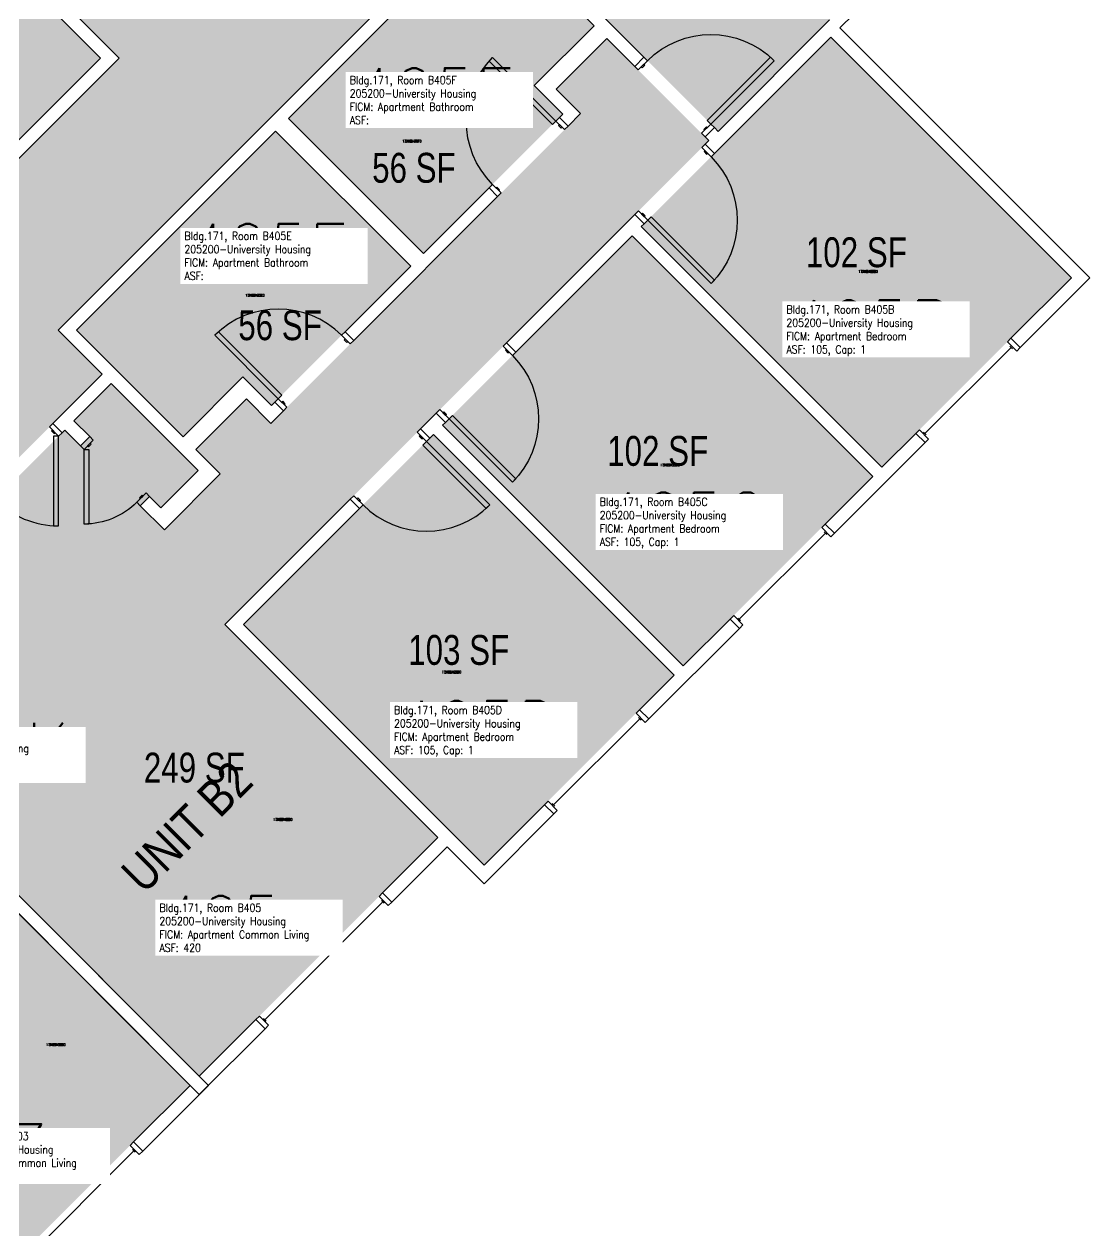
# Model space of a CAD drawing. Header units: inches. Extents: x -98 to 2219, y 102 to 2358.
# Drawn here: x 846 to 1274.2, y 1337.9 to 1822.7 of the extents above; entities that cross this region are included whole.
import ezdxf
from ezdxf.enums import TextEntityAlignment as Align

# ---------------------------------------------------------------- set-up
doc = ezdxf.new("R2010")
doc.units = ezdxf.units.IN
doc.header["$LTSCALE"] = 96
doc.header["$MEASUREMENT"] = 0
for name, color, linetype in [('A-Area-Iden', 1, 'Continuous'), ('A-Door', 2, 'Continuous'), ('A-Glaz', 1, 'Continuous'), ('A-IDEN-RNUM', 7, 'Continuous'), ('A-IDEN-SNUM', 4, 'Continuous'), ('A-IDEN-VNUM', 4, 'Continuous'), ('A-Wall', 5, 'Continuous'), ('AREA-TEXT', 3, 'Continuous'), ('Rooms-Category-Color', 7, 'Continuous'), ('Rooms-College-Color', 7, 'Continuous'), ('Rooms-Department-Color', 7, 'Continuous'), ('Rooms-Division-Color', 7, 'Continuous'), ('Rooms-Information', 7, 'Continuous')]:
    doc.layers.add(name, color=color, linetype=linetype)
doc.styles.add('AREA', font='arial.ttf', dxfattribs={"width": 0.75, "height": 12})
doc.styles.add('ROOMSNUMBER', font='txt.shx', dxfattribs={"height": 0.03})
doc.styles.add('ROOMVNUMBER', font='simplex.shx', dxfattribs={"width": 0.85})
doc.styles.get("Standard").update_dxf_attribs({"font": 'ARIALN.TTF'})

msp = doc.modelspace()

# ---------------------------------------------------------------- hatches: boundary and pattern name
h = msp.add_hatch()
h.set_pattern_fill('ANSI31', color=256, angle=-135, style=0)
h.set_pattern_definition([(270, (1622.14981, 1541.45565), (0.125, -3e-14), [])])
h.paths.add_polyline_path([(974.85, 1719.99), (933.32, 1678.45), (926.81, 1684.97), (968.34, 1726.5)], flags=9)
at = {"layer": 'Rooms-Category-Color', "true_color": 0xadadad}
msp.add_hatch(color=253, dxfattribs=at).paths.add_polyline_path([(1166.9, 2091.84), (942.37, 1867.31), (924.69, 1884.99), (866.48, 1826.78), (884.16, 1809.1), (754.02, 1678.97), (736.34, 1696.64), (678.13, 1638.43), (695.81, 1620.75), (294.33, 1219.27), (336.75, 1176.84), (613.08, 1453.17), (630.76, 1435.49), (688.97, 1493.7), (671.29, 1511.38), (801.42, 1641.51), (819.1, 1623.84), (877.31, 1682.05), (859.64, 1699.73), (1209.32, 2049.41)])
at = {"layer": 'Rooms-Category-Color', "true_color": 0x728ef3}
for points in [[(1119.87, 1952.54), (1208.79, 1863.62), (1124.82, 1779.65), (1035.91, 1868.57)], [(876.73, 1809.1), (784.72, 1901.11), (735.12, 1851.51), (745.46, 1841.17), (735.56, 1831.27), (817.23, 1749.6)], [(1032.19, 1864.86), (1074.97, 1822.08), (1050.93, 1798.04), (1062.42, 1786.55), (1006.46, 1730.59), (952.19, 1784.86)], [(833.94, 1482.58), (893.44, 1542.08), (819.1, 1616.41), (862.32, 1659.63), (868.65, 1653.31), (872.36, 1657.02), (866.04, 1663.35), (881.03, 1678.34), (915.94, 1643.42), (900.95, 1628.43), (896.41, 1632.98), (892.69, 1629.26), (902.36, 1619.59), (924.78, 1642.01), (914.97, 1651.82), (935.3, 1672.15), (945.11, 1662.34), (1069.58, 1786.81), (1059.77, 1796.62), (1080.1, 1816.95), (1121.11, 1775.94), (926.66, 1581.49), (1012.22, 1495.93), (916.4, 1400.11)], [(1170.08, 1817.48), (1266.78, 1720.79), (1190.67, 1644.68), (1093.98, 1741.38)], [(947.06, 1779.73), (1001.33, 1725.46), (945.37, 1669.5), (933.88, 1680.99), (909.84, 1656.95), (867.06, 1699.73)], [(1186.96, 1640.97), (1090.26, 1737.67), (1014.16, 1661.57), (1110.86, 1564.87)], [(1030.78, 1484.79), (1107.15, 1561.16), (1010.45, 1657.85), (934.08, 1581.49)], [(801.42, 1634.09), (893.44, 1542.08), (843.84, 1492.48), (833.5, 1502.82), (823.6, 1492.92), (741.93, 1574.59)], [(830.23, 1478.87), (770.73, 1419.37), (696.39, 1493.7), (653.17, 1450.48), (659.5, 1444.15), (655.79, 1440.44), (649.46, 1446.77), (634.47, 1431.78), (669.38, 1396.87), (684.37, 1411.86), (679.83, 1416.4), (683.54, 1420.11), (693.21, 1410.44), (670.8, 1388.03), (660.98, 1397.84), (640.66, 1377.51), (650.47, 1367.7), (525.99, 1243.22), (516.18, 1253.04), (495.85, 1232.71), (536.86, 1191.69), (731.32, 1386.15), (816.88, 1300.59), (912.69, 1396.4)]]:
    msp.add_hatch(color=171, dxfattribs=at).paths.add_polyline_path(points)
at = {"layer": 'Rooms-College-Color', "true_color": 0xadadad}
for points in [[(1166.9, 2091.84), (942.37, 1867.31), (924.69, 1884.99), (866.48, 1826.78), (884.16, 1809.1), (754.02, 1678.97), (736.34, 1696.64), (678.13, 1638.43), (695.81, 1620.75), (294.33, 1219.27), (336.75, 1176.84), (613.08, 1453.17), (630.76, 1435.49), (688.97, 1493.7), (671.29, 1511.38), (801.42, 1641.51), (819.1, 1623.84), (877.31, 1682.05), (859.64, 1699.73), (1209.32, 2049.41)], [(1119.87, 1952.54), (1208.79, 1863.62), (1124.82, 1779.65), (1035.91, 1868.57)], [(876.73, 1809.1), (784.72, 1901.11), (735.12, 1851.51), (745.46, 1841.17), (735.56, 1831.27), (817.23, 1749.6)], [(1032.19, 1864.86), (1074.97, 1822.08), (1050.93, 1798.04), (1062.42, 1786.55), (1006.46, 1730.59), (952.19, 1784.86)], [(833.94, 1482.58), (893.44, 1542.08), (819.1, 1616.41), (862.32, 1659.63), (868.65, 1653.31), (872.36, 1657.02), (866.04, 1663.35), (881.03, 1678.34), (915.94, 1643.42), (900.95, 1628.43), (896.41, 1632.98), (892.69, 1629.26), (902.36, 1619.59), (924.78, 1642.01), (914.97, 1651.82), (935.3, 1672.15), (945.11, 1662.34), (1069.58, 1786.81), (1059.77, 1796.62), (1080.1, 1816.95), (1121.11, 1775.94), (926.66, 1581.49), (1012.22, 1495.93), (916.4, 1400.11)], [(1170.08, 1817.48), (1266.78, 1720.79), (1190.67, 1644.68), (1093.98, 1741.38)], [(947.06, 1779.73), (1001.33, 1725.46), (945.37, 1669.5), (933.88, 1680.99), (909.84, 1656.95), (867.06, 1699.73)], [(1186.96, 1640.97), (1090.26, 1737.67), (1014.16, 1661.57), (1110.86, 1564.87)], [(1030.78, 1484.79), (1107.15, 1561.16), (1010.45, 1657.85), (934.08, 1581.49)], [(801.42, 1634.09), (893.44, 1542.08), (843.84, 1492.48), (833.5, 1502.82), (823.6, 1492.92), (741.93, 1574.59)], [(830.23, 1478.87), (770.73, 1419.37), (696.39, 1493.7), (653.17, 1450.48), (659.5, 1444.15), (655.79, 1440.44), (649.46, 1446.77), (634.47, 1431.78), (669.38, 1396.87), (684.37, 1411.86), (679.83, 1416.4), (683.54, 1420.11), (693.21, 1410.44), (670.8, 1388.03), (660.98, 1397.84), (640.66, 1377.51), (650.47, 1367.7), (525.99, 1243.22), (516.18, 1253.04), (495.85, 1232.71), (536.86, 1191.69), (731.32, 1386.15), (816.88, 1300.59), (912.69, 1396.4)]]:
    msp.add_hatch(color=253, dxfattribs=at).paths.add_polyline_path(points)
at = {"layer": 'Rooms-Department-Color', "true_color": 0xacacac}
msp.add_hatch(color=253, dxfattribs=at).paths.add_polyline_path([(1166.9, 2091.84), (942.37, 1867.31), (924.69, 1884.99), (866.48, 1826.78), (884.16, 1809.1), (754.02, 1678.97), (736.34, 1696.64), (678.13, 1638.43), (695.81, 1620.75), (294.33, 1219.27), (336.75, 1176.84), (613.08, 1453.17), (630.76, 1435.49), (688.97, 1493.7), (671.29, 1511.38), (801.42, 1641.51), (819.1, 1623.84), (877.31, 1682.05), (859.64, 1699.73), (1209.32, 2049.41)])
at = {"layer": 'Rooms-Department-Color', "true_color": 0x604aed}
for points in [[(1119.87, 1952.54), (1208.79, 1863.62), (1124.82, 1779.65), (1035.91, 1868.57)], [(876.73, 1809.1), (784.72, 1901.11), (735.12, 1851.51), (745.46, 1841.17), (735.56, 1831.27), (817.23, 1749.6)], [(1032.19, 1864.86), (1074.97, 1822.08), (1050.93, 1798.04), (1062.42, 1786.55), (1006.46, 1730.59), (952.19, 1784.86)], [(833.94, 1482.58), (893.44, 1542.08), (819.1, 1616.41), (862.32, 1659.63), (868.65, 1653.31), (872.36, 1657.02), (866.04, 1663.35), (881.03, 1678.34), (915.94, 1643.42), (900.95, 1628.43), (896.41, 1632.98), (892.69, 1629.26), (902.36, 1619.59), (924.78, 1642.01), (914.97, 1651.82), (935.3, 1672.15), (945.11, 1662.34), (1069.58, 1786.81), (1059.77, 1796.62), (1080.1, 1816.95), (1121.11, 1775.94), (926.66, 1581.49), (1012.22, 1495.93), (916.4, 1400.11)], [(1170.08, 1817.48), (1266.78, 1720.79), (1190.67, 1644.68), (1093.98, 1741.38)], [(947.06, 1779.73), (1001.33, 1725.46), (945.37, 1669.5), (933.88, 1680.99), (909.84, 1656.95), (867.06, 1699.73)], [(1186.96, 1640.97), (1090.26, 1737.67), (1014.16, 1661.57), (1110.86, 1564.87)], [(1030.78, 1484.79), (1107.15, 1561.16), (1010.45, 1657.85), (934.08, 1581.49)], [(801.42, 1634.09), (893.44, 1542.08), (843.84, 1492.48), (833.5, 1502.82), (823.6, 1492.92), (741.93, 1574.59)], [(830.23, 1478.87), (770.73, 1419.37), (696.39, 1493.7), (653.17, 1450.48), (659.5, 1444.15), (655.79, 1440.44), (649.46, 1446.77), (634.47, 1431.78), (669.38, 1396.87), (684.37, 1411.86), (679.83, 1416.4), (683.54, 1420.11), (693.21, 1410.44), (670.8, 1388.03), (660.98, 1397.84), (640.66, 1377.51), (650.47, 1367.7), (525.99, 1243.22), (516.18, 1253.04), (495.85, 1232.71), (536.86, 1191.69), (731.32, 1386.15), (816.88, 1300.59), (912.69, 1396.4)]]:
    msp.add_hatch(color=173, dxfattribs=at).paths.add_polyline_path(points)
at = {"layer": 'Rooms-Division-Color', "true_color": 0xadadad}
msp.add_hatch(color=253, dxfattribs=at).paths.add_polyline_path([(1166.9, 2091.84), (942.37, 1867.31), (924.69, 1884.99), (866.48, 1826.78), (884.16, 1809.1), (754.02, 1678.97), (736.34, 1696.64), (678.13, 1638.43), (695.81, 1620.75), (294.33, 1219.27), (336.75, 1176.84), (613.08, 1453.17), (630.76, 1435.49), (688.97, 1493.7), (671.29, 1511.38), (801.42, 1641.51), (819.1, 1623.84), (877.31, 1682.05), (859.64, 1699.73), (1209.32, 2049.41)])
at = {"layer": 'Rooms-Division-Color', "true_color": 0x604aed}
for points in [[(1119.87, 1952.54), (1208.79, 1863.62), (1124.82, 1779.65), (1035.91, 1868.57)], [(876.73, 1809.1), (784.72, 1901.11), (735.12, 1851.51), (745.46, 1841.17), (735.56, 1831.27), (817.23, 1749.6)], [(1032.19, 1864.86), (1074.97, 1822.08), (1050.93, 1798.04), (1062.42, 1786.55), (1006.46, 1730.59), (952.19, 1784.86)], [(833.94, 1482.58), (893.44, 1542.08), (819.1, 1616.41), (862.32, 1659.63), (868.65, 1653.31), (872.36, 1657.02), (866.04, 1663.35), (881.03, 1678.34), (915.94, 1643.42), (900.95, 1628.43), (896.41, 1632.98), (892.69, 1629.26), (902.36, 1619.59), (924.78, 1642.01), (914.97, 1651.82), (935.3, 1672.15), (945.11, 1662.34), (1069.58, 1786.81), (1059.77, 1796.62), (1080.1, 1816.95), (1121.11, 1775.94), (926.66, 1581.49), (1012.22, 1495.93), (916.4, 1400.11)], [(1170.08, 1817.48), (1266.78, 1720.79), (1190.67, 1644.68), (1093.98, 1741.38)], [(947.06, 1779.73), (1001.33, 1725.46), (945.37, 1669.5), (933.88, 1680.99), (909.84, 1656.95), (867.06, 1699.73)], [(1186.96, 1640.97), (1090.26, 1737.67), (1014.16, 1661.57), (1110.86, 1564.87)], [(1030.78, 1484.79), (1107.15, 1561.16), (1010.45, 1657.85), (934.08, 1581.49)], [(801.42, 1634.09), (893.44, 1542.08), (843.84, 1492.48), (833.5, 1502.82), (823.6, 1492.92), (741.93, 1574.59)], [(830.23, 1478.87), (770.73, 1419.37), (696.39, 1493.7), (653.17, 1450.48), (659.5, 1444.15), (655.79, 1440.44), (649.46, 1446.77), (634.47, 1431.78), (669.38, 1396.87), (684.37, 1411.86), (679.83, 1416.4), (683.54, 1420.11), (693.21, 1410.44), (670.8, 1388.03), (660.98, 1397.84), (640.66, 1377.51), (650.47, 1367.7), (525.99, 1243.22), (516.18, 1253.04), (495.85, 1232.71), (536.86, 1191.69), (731.32, 1386.15), (816.88, 1300.59), (912.69, 1396.4)]]:
    msp.add_hatch(color=173, dxfattribs=at).paths.add_polyline_path(points)

# ---------------------------------------------------------------- linework, layer by layer
at = {"layer": 'A-Door'}
for points in [[(1059.67, 1783.8), (1058.26, 1782.38), (1032.8, 1807.84), (1034.21, 1809.25)], [(1092.74, 1804.31), (1091.33, 1805.73), (1095.04, 1809.44), (1096.45, 1808.02)], [(1121.91, 1782.57), (1120.49, 1783.98), (1145.95, 1809.44), (1147.36, 1808.02)], [(1093.98, 1805.55), (1094.33, 1805.2), (1095.39, 1806.26), (1095.04, 1806.61)], [(1063.12, 1780.35), (1064.53, 1781.76), (1061.08, 1785.21), (1059.67, 1783.8)], [(1062.15, 1781.32), (1061.79, 1780.97), (1060.73, 1782.03), (1061.08, 1782.38)], [(1118.2, 1778.86), (1119.61, 1777.44), (1123.32, 1781.15), (1121.91, 1782.57)], [(1119.43, 1780.09), (1119.08, 1780.45), (1120.14, 1781.51), (1120.49, 1781.15)], [(1118.28, 1773.11), (1119.7, 1774.53), (1123.41, 1770.81), (1122, 1769.4)], [(1119.52, 1771.87), (1119.17, 1771.52), (1120.23, 1770.46), (1120.58, 1770.81)], [(1037.66, 1754.89), (1036.25, 1753.48), (1032.8, 1756.93), (1034.21, 1758.34)], [(1036.69, 1755.86), (1037.04, 1756.22), (1035.98, 1757.28), (1035.63, 1756.93)], [(1092.83, 1747.66), (1091.41, 1746.24), (1095.13, 1742.53), (1096.54, 1743.94)], [(1094.06, 1746.42), (1094.42, 1746.77), (1095.48, 1745.71), (1095.13, 1745.36)], [(1096.54, 1743.94), (1097.95, 1745.36), (1123.41, 1719.9), (1122, 1718.49)], [(948.12, 1672.25), (949.54, 1673.66), (924.08, 1699.12), (922.67, 1697.71)], [(977.03, 1694.26), (978.44, 1695.67), (974.99, 1699.12), (973.58, 1697.71)], [(976.05, 1695.23), (975.7, 1694.88), (974.64, 1695.94), (974.99, 1696.29)], [(1038.47, 1693.3), (1039.88, 1694.71), (1043.59, 1691), (1042.18, 1689.59)], [(1039.71, 1692.06), (1039.35, 1691.71), (1040.41, 1690.65), (1040.77, 1691)], [(951.57, 1668.8), (950.16, 1667.39), (946.71, 1670.84), (948.12, 1672.25)], [(950.6, 1669.77), (950.95, 1670.13), (949.89, 1671.19), (949.54, 1670.84)], [(1013.01, 1667.84), (1011.6, 1666.43), (1015.31, 1662.72), (1016.72, 1664.13)], [(1014.25, 1666.6), (1014.6, 1666.96), (1015.66, 1665.9), (1015.31, 1665.54)], [(1016.72, 1664.13), (1018.14, 1665.54), (1043.59, 1640.09), (1042.18, 1638.67)], [(856.15, 1660.88), (857.56, 1662.29), (861.27, 1658.58), (859.86, 1657.17)], [(857.38, 1659.64), (857.03, 1659.29), (858.09, 1658.23), (858.44, 1658.58)], [(1003.91, 1658.74), (1005.32, 1660.15), (1009.04, 1656.44), (1007.62, 1655.03)], [(859.86, 1657.17), (857.86, 1657.17), (857.86, 1621.17), (859.86, 1621.17)], [(873.78, 1655.6), (872.36, 1657.02), (868.65, 1653.31), (870.07, 1651.89)], [(872.54, 1654.37), (872.89, 1654.01), (871.83, 1652.95), (871.48, 1653.31)], [(1005.15, 1657.5), (1004.79, 1657.15), (1005.85, 1656.09), (1006.21, 1656.44)], [(1007.62, 1655.03), (1006.21, 1653.61), (1031.66, 1628.16), (1033.08, 1629.57)], [(870.07, 1651.89), (872.07, 1651.89), (872.07, 1621.89), (870.07, 1621.89)], [(894.99, 1634.39), (896.41, 1632.98), (892.69, 1629.26), (891.28, 1630.68)], [(893.75, 1633.15), (893.4, 1633.51), (892.34, 1632.45), (892.69, 1632.09)], [(978.45, 1633.28), (977.04, 1631.87), (980.75, 1628.16), (982.17, 1629.57)], [(979.69, 1632.04), (980.04, 1632.4), (981.1, 1631.34), (980.75, 1630.98)]]:
    msp.add_lwpolyline(points, close=True, dxfattribs=at)
at = {"layer": 'A-Door', "extrusion": (0, 0, -1)}
for centre, radius, start, end in [((-1121.91, 1782.57), 36, 45, 135), ((-1059.67, 1783.8), 36, 315, 45), ((-1096.54, 1743.94), 36, 135, 225), ((-1016.72, 1664.13), 36, 135, 225), ((-870.07, 1651.89), 30, 225, 270)]:
    msp.add_arc(centre, radius, start, end, dxfattribs=at)
at = {"layer": 'A-Door'}
for centre, start, end in [((948.12, 1672.25), 45, 135), ((859.86, 1657.17), 225, 270), ((1007.62, 1655.03), 225, 315)]:
    msp.add_arc(centre, 36, start, end, dxfattribs=at)
at = {"layer": 'A-Glaz'}
for p, q in [((1207.93, 1658.23), (1242.58, 1692.87)), ((1242.05, 1693.4), (1243.11, 1692.34)), ((1207.4, 1658.76), (1208.46, 1657.7)), ((1133.31, 1583.61), (1167.96, 1618.26)), ((1167.43, 1618.79), (1168.49, 1617.73)), ((1132.78, 1584.14), (1133.84, 1583.08)), ((1058.73, 1509.03), (1093.38, 1543.68)), ((1092.85, 1544.21), (1093.91, 1543.15)), ((1058.2, 1509.56), (1059.26, 1508.5)), ((942.74, 1422.73), (990.11, 1470.11)), ((989.58, 1470.64), (990.64, 1469.58)), ((942.21, 1423.26), (943.27, 1422.2)), ((890.07, 1370.07), (842.69, 1322.69)), ((889.54, 1370.6), (890.6, 1369.54))]:
    msp.add_line(p, q, dxfattribs=at)
for points in [[(1244.79, 1691.37), (1246.2, 1692.79), (1242.49, 1696.5), (1241.07, 1695.08)], [(1209.43, 1656.02), (1208.02, 1654.6), (1204.3, 1658.31), (1205.72, 1659.73)], [(1170.17, 1616.75), (1171.58, 1618.17), (1167.87, 1621.88), (1166.45, 1620.47)], [(1134.81, 1581.4), (1133.4, 1579.98), (1129.69, 1583.7), (1131.1, 1585.11)], [(1095.59, 1542.17), (1097, 1543.59), (1093.29, 1547.3), (1091.88, 1545.89)], [(1060.23, 1506.82), (1058.82, 1505.41), (1055.11, 1509.12), (1056.52, 1510.53)], [(992.32, 1468.61), (993.74, 1470.02), (990.03, 1473.73), (988.61, 1472.32)], [(944.24, 1420.52), (942.83, 1419.11), (939.11, 1422.82), (940.53, 1424.24)], [(892.28, 1368.56), (893.69, 1369.98), (889.98, 1373.69), (888.57, 1372.28)]]:
    msp.add_lwpolyline(points, close=True, dxfattribs=at)
at = {"layer": 'A-Wall'}
for p, q in [((1028.92, 1869.01), (859.64, 1699.73)), ((1093.18, 1811.3), (1035.91, 1868.57)), ((952.19, 1784.86), (1032.19, 1864.86)), ((1032.19, 1864.86), (1074.97, 1822.08)), ((876.73, 1809.1), (859.05, 1826.78)), ((866.48, 1826.78), (884.16, 1809.1)), ((1169.64, 1824.47), (1124.82, 1779.65)), ((1173.79, 1821.2), (1179.35, 1826.76)), ((1074.97, 1822.08), (1050.93, 1798.04)), ((1274.2, 1720.79), (1173.79, 1821.2)), ((1059.77, 1796.62), (1080.1, 1816.95)), ((1080.1, 1816.95), (1089.47, 1807.58)), ((1123.41, 1770.81), (1170.08, 1817.48)), ((1170.08, 1817.48), (1266.78, 1720.79)), ((884.16, 1809.1), (817.23, 1742.18)), ((817.23, 1749.6), (876.73, 1809.1)), ((1091.33, 1805.73), (1095.04, 1809.44)), ((1095.04, 1809.44), (1093.18, 1811.3)), ((1089.47, 1807.58), (1091.33, 1805.73)), ((1050.93, 1798.04), (1062.42, 1786.55)), ((1069.58, 1786.81), (1059.77, 1796.62)), ((1006.46, 1730.59), (952.19, 1784.86)), ((1062.42, 1786.55), (1061.08, 1785.21)), ((1061.08, 1785.21), (1064.53, 1781.76)), ((1064.53, 1781.76), (1069.58, 1786.81)), ((867.06, 1699.73), (947.06, 1779.73)), ((947.06, 1779.73), (1001.33, 1725.46)), ((1123.32, 1781.15), (1119.61, 1777.44)), ((1124.82, 1779.65), (1123.32, 1781.15)), ((1119.61, 1777.44), (1121.11, 1775.94)), ((1121.11, 1775.94), (1119.7, 1774.53)), ((1119.7, 1774.53), (1123.41, 1770.81)), ((1032.8, 1756.93), (1006.46, 1730.59)), ((1036.25, 1753.48), (1032.8, 1756.93)), ((978.44, 1695.67), (1036.25, 1753.48)), ((1091.41, 1746.24), (1039.88, 1694.71)), ((1095.13, 1742.53), (1091.41, 1746.24)), ((1093.98, 1741.38), (1095.13, 1742.53)), ((1190.67, 1644.68), (1093.98, 1741.38)), ((1043.59, 1691), (1090.26, 1737.67)), ((1090.26, 1737.67), (1186.96, 1640.97)), ((1001.33, 1725.46), (974.99, 1699.12)), ((1266.78, 1720.79), (1242.49, 1696.5)), ((1246.2, 1692.79), (1274.2, 1720.79)), ((859.64, 1699.73), (877.31, 1682.05)), ((909.84, 1656.95), (867.06, 1699.73)), ((974.99, 1699.12), (978.44, 1695.67)), ((1039.88, 1694.71), (1043.59, 1691)), ((1242.49, 1696.5), (1246.2, 1692.79)), ((877.31, 1682.05), (857.56, 1662.29)), ((866.04, 1663.35), (881.03, 1678.34)), ((881.03, 1678.34), (915.94, 1643.42)), ((933.88, 1680.99), (909.84, 1656.95)), ((945.37, 1669.5), (933.88, 1680.99)), ((914.97, 1651.82), (935.3, 1672.15)), ((935.3, 1672.15), (945.11, 1662.34)), ((946.71, 1670.84), (945.37, 1669.5)), ((950.16, 1667.39), (946.71, 1670.84)), ((872.36, 1657.02), (866.04, 1663.35)), ((945.11, 1662.34), (950.16, 1667.39)), ((1011.6, 1666.43), (1005.32, 1660.15)), ((1015.31, 1662.72), (1011.6, 1666.43)), ((857.56, 1662.29), (861.27, 1658.58)), ((861.27, 1658.58), (862.32, 1659.63)), ((862.32, 1659.63), (868.65, 1653.31)), ((1005.32, 1660.15), (1009.04, 1656.44)), ((1014.16, 1661.57), (1015.31, 1662.72)), ((1110.86, 1564.87), (1014.16, 1661.57)), ((1204.3, 1658.31), (1190.67, 1644.68)), ((1208.02, 1654.6), (1204.3, 1658.31)), ((868.65, 1653.31), (872.36, 1657.02)), ((1009.04, 1656.44), (1010.45, 1657.85)), ((1010.45, 1657.85), (1107.15, 1561.16)), ((1171.58, 1618.17), (1208.02, 1654.6)), ((924.78, 1642.01), (914.97, 1651.82)), ((915.94, 1643.42), (900.95, 1628.43)), ((902.36, 1619.59), (924.78, 1642.01)), ((1186.96, 1640.97), (1167.87, 1621.88)), ((896.41, 1632.98), (892.69, 1629.26)), ((892.69, 1629.26), (902.36, 1619.59)), ((900.95, 1628.43), (896.41, 1632.98)), ((977.04, 1631.87), (926.66, 1581.49)), ((980.75, 1628.16), (977.04, 1631.87)), ((934.08, 1581.49), (980.75, 1628.16)), ((1167.87, 1621.88), (1171.58, 1618.17)), ((926.66, 1581.49), (1012.22, 1495.93)), ((1030.78, 1484.79), (934.08, 1581.49)), ((1129.69, 1583.7), (1110.86, 1564.87)), ((1133.4, 1579.98), (1129.69, 1583.7)), ((738.21, 1578.3), (920.12, 1396.4)), ((1097, 1543.59), (1133.4, 1579.98)), ((734.5, 1574.59), (916.4, 1392.69)), ((1107.15, 1561.16), (1093.29, 1547.3)), ((1093.29, 1547.3), (1097, 1543.59)), ((1055.11, 1509.12), (1030.78, 1484.79)), ((1058.82, 1505.41), (1055.11, 1509.12)), ((1030.78, 1477.36), (1058.82, 1505.41)), ((1012.22, 1495.93), (990.03, 1473.73)), ((993.74, 1470.02), (1015.93, 1492.21)), ((1015.93, 1492.21), (1030.78, 1477.36)), ((912.69, 1396.4), (830.23, 1478.87)), ((916.4, 1400.11), (833.94, 1482.58)), ((990.03, 1473.73), (993.74, 1470.02)), ((939.11, 1422.82), (916.4, 1400.11)), ((942.83, 1419.11), (939.11, 1422.82)), ((916.4, 1392.69), (942.83, 1419.11)), ((889.98, 1373.69), (912.69, 1396.4)), ((920.12, 1396.4), (893.69, 1369.98)), ((893.69, 1369.98), (889.98, 1373.69))]:
    msp.add_line(p, q, dxfattribs=at)

# ---------------------------------------------------------------- texts
at = {"layer": 'A-Area-Iden'}
msp.add_text('UNIT B2', height=14.4, rotation=45, dxfattribs=at).set_placement((916.49, 1495.24), align=Align.CENTER)
at = {"layer": 'A-IDEN-RNUM', "style": 'ROOMSNUMBER', "width": 0.85}
for s, p in [('0405-F0', (1001.82, 1775.69)), ('0405-B0', (1185.11, 1723.35)), ('0405-E0', (938.71, 1713.78)), ('0405-C0', (1105.48, 1645.59)), ('0405-D0', (1017.7, 1562.41)), ('0405-00', (949.97, 1503.2)), ('0403-00', (858.75, 1412.77))]:
    msp.add_text(s, height=1, dxfattribs=at).set_placement(p, align=Align.MIDDLE_CENTER)
at = {"layer": 'A-IDEN-SNUM', "style": 'ROOMSNUMBER', "width": 0.85}
for s, p in [('1710B405F0', (1001.82, 1775.69)), ('1710B405B0', (1185.11, 1723.35)), ('1710B405E0', (938.71, 1713.78)), ('1710B405C0', (1105.48, 1645.59)), ('1710B405D0', (1017.7, 1562.41)), ('1710B40500', (949.97, 1503.2)), ('1710B40300', (858.75, 1412.77))]:
    msp.add_text(s, height=1, dxfattribs=at).set_placement(p, align=Align.MIDDLE_CENTER)
at = {"layer": 'A-IDEN-VNUM', "style": 'ROOMVNUMBER', "width": 0.85}
for s, p in [('405F', (1010.08, 1793.82)), ('405E', (943.67, 1731.23)), ('405B', (1185.99, 1700.61)), ('405C', (1111.43, 1623.3)), ('405D', (1028.33, 1539.67)), ('405K', (830.84, 1530.73)), ('405', (924.98, 1461.3)), ('403', (831.55, 1369.56))]:
    msp.add_text(s, height=22.5, dxfattribs=at).set_placement(p, align=Align.MIDDLE_CENTER)
at = {"layer": 'AREA-TEXT', "style": 'AREA', "width": 0.75}
for s, p in [('56 SF', (1002.61, 1765.01)), ('102 SF', (1180.38, 1731.08)), ('56 SF', (948.83, 1701.76)), ('102 SF', (1100.56, 1651.27)), ('103 SF', (1020.61, 1571.32)), ('249 SF', (914.39, 1524.05))]:
    msp.add_text(s, height=12, dxfattribs=at).set_placement(p, align=Align.MIDDLE_CENTER)

# ---------------------------------------------------------------- next in the draw order: texts
at = {"layer": 'Rooms-Information', "char_height": 3.2143, "width": 72, "attachment_point": 7, "style": 'ROOMVNUMBER', "bg_fill": 3, "box_fill_scale": 1.5, "bg_fill_color": 256, "bg_fill_true_color": 13158600, "bg_fill_transparency": 0}
for s, insert in [('Bldg.171, Room B405F^M^J205200-University Housing^M^JFICM: Apartment Bathroom^M^JASF: ', (976.84, 1782.57)), ('Bldg.171, Room B405E^M^J205200-University Housing^M^JFICM: Apartment Bathroom^M^JASF: ', (910.43, 1719.98)), ('Bldg.171, Room B405B^M^J205200-University Housing^M^JFICM: Apartment Bedroom^M^JASF: 105, Cap: 1', (1152.29, 1689.36)), ('Bldg.171, Room B405C^M^J205200-University Housing^M^JFICM: Apartment Bedroom^M^JASF: 105, Cap: 1', (1077.28, 1612.05)), ('Bldg.171, Room B405D^M^J205200-University Housing^M^JFICM: Apartment Bedroom^M^JASF: 105, Cap: 1', (994.64, 1528.42)), ('Bldg.171, Room B405K^M^J205200-University Housing^M^JFICM: Apartment Kitchen^M^JASF: ', (797.14, 1519.48)), ('Bldg.171, Room B405^M^J205200-University Housing^M^JFICM: Apartment Common Living^M^JASF: 420', (900.39, 1450.05)), ('Bldg.171, Room B403^M^J205200-University Housing^M^JFICM: Apartment Common Living^M^JASF: 420', (806.96, 1358.31))]:
    msp.add_mtext(s, dxfattribs=dict(at, insert=insert))

doc.saveas('drawing.dxf')
